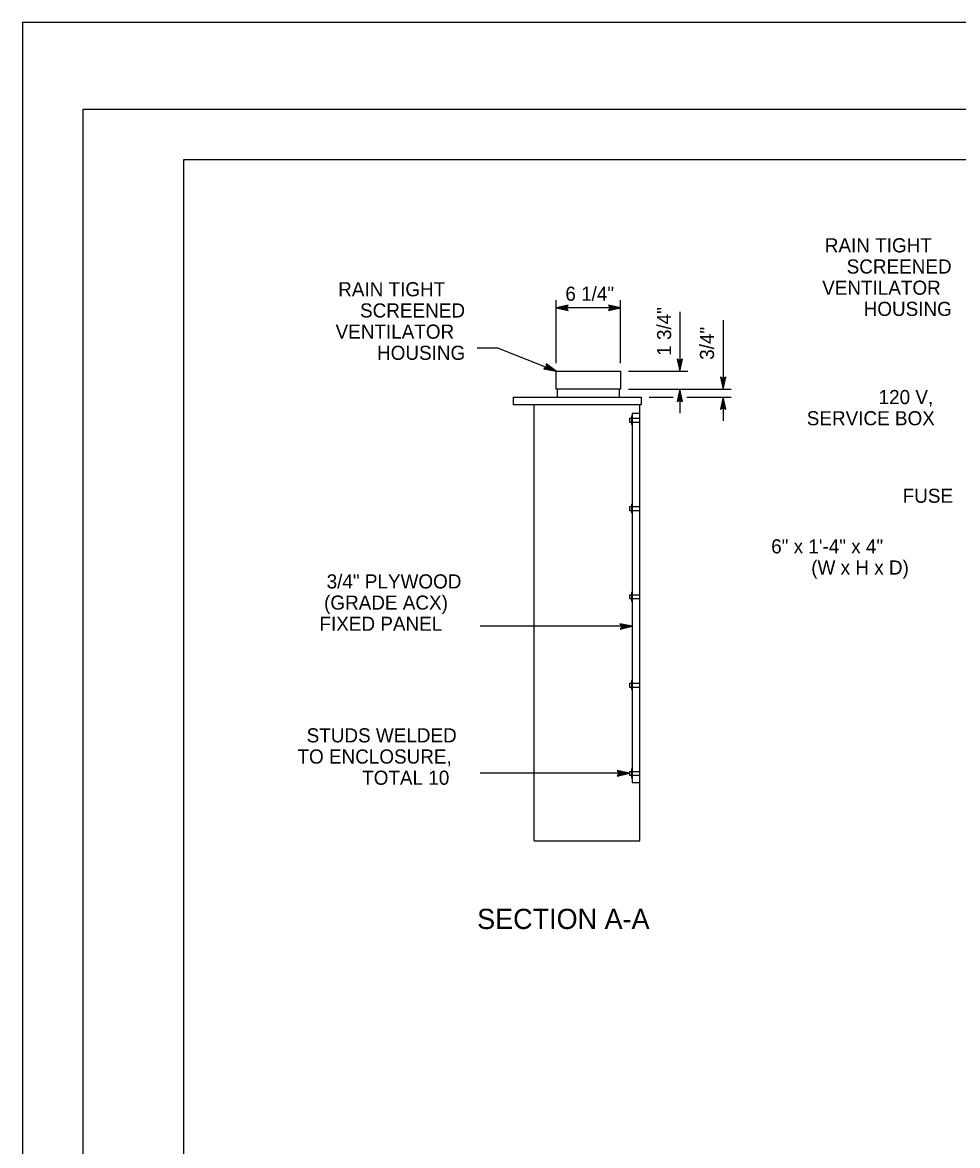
# Model space of a CAD drawing. Extents: x -893 to 867, y -474 to 712.
# Drawn here: x -893 to -430, y 155 to 712 of the extents above; entities that cross this region are included whole.
import ezdxf

# ---------------------------------------------------------------- set-up
doc = ezdxf.new("R2010")
doc.units = 0
for name, color, linetype in [('border_PLOTTING-ELEMENTS', 7, 'Continuous'), ('border_rw_22x34_Cut_Lines', 7, 'Continuous'), ('border_SHEET', 7, 'Continuous'), ('es_DETAIL', 7, 'Continuous'), ('es_DETAIL-anno', 7, 'Continuous')]:
    doc.layers.add(name, color=color, linetype=linetype)

msp = doc.modelspace()

# ---------------------------------------------------------------- linework, layer by layer
at = {"layer": 'border_PLOTTING-ELEMENTS'}
for points in [[(-893.46, -474.05), (866.55, -474.05), (866.55, 711.96), (-893.46, 711.96)], [(-863.46, 668.96), (836.55, 668.96), (836.55, -431.05), (-863.46, -431.05)]]:
    msp.add_lwpolyline(points, close=True, dxfattribs=at)
at = {"layer": 'border_rw_22x34_Cut_Lines'}
msp.add_lwpolyline([(-863.46, 668.96), (836.55, 668.96), (836.55, -431.05), (-863.46, -431.05)], close=True, dxfattribs=at)
at = {"layer": 'border_SHEET'}
for p, q in [((-813.46, 643.96), (811.55, 643.96)), ((-813.46, -406.05), (-813.46, 643.96))]:
    msp.add_line(p, q, dxfattribs=at)
at = {"layer": 'es_DETAIL'}
for p, q in [((-628.42, 530.15), (-628.42, 526.31)), ((-597.72, 530.15), (-597.72, 526.31)), ((-639.93, 484.11), (-639.93, 522.48)), ((-587.49, 306.32), (-587.49, 522.48)), ((-592.7, 515.87), (-591.72, 515.87)), ((-592.7, 513.9), (-591.72, 513.9)), ((-591.72, 517.05), (-591.33, 517.05)), ((-591.72, 512.72), (-591.33, 512.72)), ((-591.33, 515.87), (-587.49, 515.87)), ((-591.33, 513.9), (-587.49, 513.9)), ((-639.93, 306.32), (-639.93, 485.38)), ((-591.72, 473.28), (-591.33, 473.28)), ((-592.7, 472.1), (-591.72, 472.1)), ((-592.7, 470.13), (-591.72, 470.13)), ((-591.72, 468.95), (-591.33, 468.95)), ((-591.33, 472.1), (-587.49, 472.1)), ((-591.33, 470.13), (-587.49, 470.13)), ((-591.72, 429.51), (-591.33, 429.51)), ((-592.7, 428.33), (-591.72, 428.33)), ((-592.7, 426.36), (-591.72, 426.36)), ((-591.72, 425.18), (-591.33, 425.18)), ((-591.33, 428.33), (-587.49, 428.33)), ((-591.33, 426.36), (-587.49, 426.36)), ((-592.7, 384.54), (-591.72, 384.54)), ((-591.72, 385.72), (-591.33, 385.72)), ((-591.33, 384.54), (-587.49, 384.54)), ((-592.7, 382.57), (-591.72, 382.57)), ((-591.72, 381.39), (-591.33, 381.39)), ((-591.33, 382.57), (-587.49, 382.57)), ((-592.7, 340.77), (-591.72, 340.77)), ((-591.72, 341.95), (-591.33, 341.95)), ((-591.33, 340.77), (-587.49, 340.77)), ((-592.7, 338.8), (-591.72, 338.8)), ((-591.72, 337.62), (-591.33, 337.62)), ((-591.33, 338.8), (-587.49, 338.8)), ((-639.93, 306.32), (-587.49, 306.32))]:
    msp.add_line(p, q, dxfattribs=at)
for points in [[(-597.08, 539.1), (-597.08, 530.15), (-629.06, 530.15), (-629.06, 539.1), (-597.08, 539.1), (-597.08, 533.99)], [(-650.16, 526.31), (-586.85, 526.31), (-586.85, 522.48), (-650.16, 522.48), (-650.16, 526.31)], [(-587.49, 518.08), (-591.33, 518.08), (-591.33, 335.31), (-587.49, 335.31)], [(-592.7, 515.87), (-592.7, 513.9)], [(-591.72, 517.05), (-591.72, 512.72)], [(-591.72, 473.28), (-591.72, 468.95)], [(-592.7, 472.1), (-592.7, 470.13)], [(-591.72, 429.51), (-591.72, 425.18)], [(-592.7, 428.33), (-592.7, 426.36)], [(-592.7, 384.54), (-592.7, 382.57)], [(-591.72, 385.72), (-591.72, 381.39)], [(-592.7, 340.77), (-592.7, 338.8)], [(-591.72, 341.95), (-591.72, 337.62)]]:
    msp.add_lwpolyline(points, dxfattribs=at)
at = {"layer": 'es_DETAIL-anno'}
for p, q in [((-629.06, 543.04), (-629.06, 574.38)), ((-597.08, 543.04), (-597.08, 574.38)), ((-623.06, 571.78), (-629.06, 570.44)), ((-597.08, 570.44), (-629.06, 570.44)), ((-629.06, 570.44), (-629.06, 570.44)), ((-629.06, 570.44), (-623.06, 569.12)), ((-623.27, 571.43), (-627.68, 570.45)), ((-627.67, 570.44), (-623.29, 569.47)), ((-623.51, 571.07), (-626.29, 570.45)), ((-626.29, 570.45), (-623.47, 569.82)), ((-623.68, 570.72), (-624.91, 570.45)), ((-624.91, 570.45), (-623.7, 570.18)), ((-623.86, 570.44), (-623.06, 571.78)), ((-623.06, 569.12), (-623.86, 570.44)), ((-623.06, 571.78), (-623.06, 571.78)), ((-623.06, 569.12), (-623.06, 569.12)), ((-597.08, 570.44), (-603.08, 571.77)), ((-603.08, 571.77), (-603.08, 571.77)), ((-603.08, 571.77), (-602.28, 570.44)), ((-602.28, 570.44), (-603.08, 569.11)), ((-603.08, 569.11), (-597.08, 570.44)), ((-603.08, 569.11), (-603.08, 569.11)), ((-602.87, 569.46), (-598.46, 570.44)), ((-598.47, 570.45), (-602.85, 571.42)), ((-599.85, 570.44), (-602.67, 571.07)), ((-602.63, 569.82), (-599.85, 570.44)), ((-602.46, 570.17), (-601.23, 570.44)), ((-601.23, 570.44), (-602.44, 570.71)), ((-597.08, 570.44), (-597.08, 570.44)), ((-567.75, 568.45), (-567.75, 539.1)), ((-546.27, 564.42), (-546.27, 530.15)), ((-633.81, 541.2), (-635.09, 540.3)), ((-635.09, 540.3), (-635.09, 540.3)), ((-635.09, 540.3), (-629.06, 539.1)), ((-634.75, 540.54), (-630.32, 539.66)), ((-634.39, 540.77), (-631.59, 540.22)), ((-634.09, 541.02), (-632.85, 540.77)), ((-629.06, 539.1), (-634.01, 542.74)), ((-634.01, 542.74), (-634.01, 542.74)), ((-634.01, 542.74), (-633.81, 541.2)), ((-630.33, 539.67), (-633.94, 542.32)), ((-631.59, 540.22), (-633.92, 541.93)), ((-632.85, 540.77), (-633.85, 541.51)), ((-567.75, 544.3), (-569.09, 545.1)), ((-569.09, 545.1), (-569.09, 545.1)), ((-569.09, 545.1), (-567.75, 539.1)), ((-568.74, 544.89), (-567.75, 540.48)), ((-568.38, 544.65), (-567.75, 541.87)), ((-568.03, 544.48), (-567.76, 543.25)), ((-567.76, 543.25), (-567.49, 544.46)), ((-567.75, 539.1), (-566.42, 545.1)), ((-566.42, 545.1), (-567.75, 544.3)), ((-567.75, 540.49), (-566.78, 544.87)), ((-567.75, 541.87), (-567.13, 544.69)), ((-566.42, 545.1), (-566.42, 545.1)), ((-629.06, 539.1), (-629.06, 539.1)), ((-593.15, 539.1), (-563.81, 539.1)), ((-567.75, 539.1), (-567.75, 539.1)), ((-546.27, 535.35), (-547.61, 536.15)), ((-547.61, 536.15), (-547.61, 536.15)), ((-547.61, 536.15), (-546.27, 530.15)), ((-547.25, 535.93), (-546.27, 531.53)), ((-546.89, 535.7), (-546.27, 532.91)), ((-546.55, 535.52), (-546.27, 534.29)), ((-546.27, 530.15), (-544.94, 536.15)), ((-544.94, 536.15), (-546.27, 535.35)), ((-546.27, 531.54), (-545.3, 535.92)), ((-546.27, 532.91), (-545.65, 535.74)), ((-546.27, 534.29), (-546.01, 535.5)), ((-544.94, 536.15), (-544.94, 536.15)), ((-593.15, 530.15), (-542.33, 530.15)), ((-567.75, 530.15), (-569.08, 524.15)), ((-567.75, 530.15), (-567.75, 518.34)), ((-566.41, 524.15), (-567.75, 530.15)), ((-567.75, 530.15), (-567.75, 530.15)), ((-546.27, 530.15), (-546.27, 530.15)), ((-582.91, 526.31), (-570.97, 526.31)), ((-569.08, 524.15), (-567.75, 524.95)), ((-569.08, 524.15), (-569.08, 524.15)), ((-567.76, 528.76), (-568.72, 524.39)), ((-567.75, 527.39), (-568.38, 524.56)), ((-567.75, 526.01), (-568.02, 524.8)), ((-566.77, 524.37), (-567.75, 528.77)), ((-567.13, 524.6), (-567.75, 527.39)), ((-567.47, 524.78), (-567.75, 526.01)), ((-567.75, 524.95), (-566.41, 524.15)), ((-566.41, 524.15), (-566.41, 524.15)), ((-564.26, 526.31), (-542.33, 526.31)), ((-546.27, 526.31), (-547.6, 520.31)), ((-546.27, 524.92), (-547.24, 520.55)), ((-546.27, 523.55), (-546.89, 520.73)), ((-546.27, 526.31), (-546.27, 514.5)), ((-544.93, 520.31), (-546.27, 526.31)), ((-546.27, 526.31), (-546.27, 526.31)), ((-545.29, 520.53), (-546.27, 524.93)), ((-545.65, 520.76), (-546.27, 523.55)), ((-547.6, 520.31), (-546.27, 521.11)), ((-547.6, 520.31), (-547.6, 520.31)), ((-546.27, 522.17), (-546.53, 520.96)), ((-545.99, 520.94), (-546.27, 522.17)), ((-546.27, 521.11), (-544.93, 520.31)), ((-544.93, 520.31), (-544.93, 520.31)), ((-591.33, 412.77), (-666.67, 412.77)), ((-591.33, 412.77), (-597.38, 413.83)), ((-597.38, 413.83), (-597.38, 413.83)), ((-597.38, 413.83), (-596.52, 412.54)), ((-597.26, 411.16), (-591.33, 412.77)), ((-596.52, 412.54), (-597.26, 411.16)), ((-592.72, 412.71), (-597.13, 413.48)), ((-597.06, 411.53), (-592.7, 412.71)), ((-594.09, 412.64), (-596.94, 413.14)), ((-596.84, 411.9), (-594.09, 412.64)), ((-595.47, 412.58), (-596.69, 412.79)), ((-596.68, 412.25), (-595.47, 412.58)), ((-591.33, 412.77), (-591.33, 412.77)), ((-597.26, 411.16), (-597.26, 411.16)), ((-592.7, 339.79), (-666.67, 339.79)), ((-597.9, 339.8), (-598.71, 338.46)), ((-598.71, 338.46), (-592.7, 339.79)), ((-592.7, 339.79), (-598.7, 341.13)), ((-598.7, 341.13), (-598.7, 341.13)), ((-598.7, 341.13), (-597.9, 339.8)), ((-598.49, 338.82), (-594.08, 339.79)), ((-594.1, 339.79), (-598.47, 340.77)), ((-595.47, 339.79), (-598.29, 340.42)), ((-598.26, 339.17), (-595.47, 339.79)), ((-598.08, 339.52), (-596.85, 339.79)), ((-596.85, 339.79), (-598.06, 340.06)), ((-592.7, 339.79), (-592.7, 339.79)), ((-598.71, 338.46), (-598.71, 338.46))]:
    msp.add_line(p, q, dxfattribs=at)
msp.add_lwpolyline([(-668.1, 550.63), (-658.14, 550.63), (-629.06, 539.1)], dxfattribs=at)

# ---------------------------------------------------------------- texts
for s, height, p in [('RAIN TIGHT', 7, (-495.87, 598)), ('SCREENED', 7, (-485.05, 587.5)), ('RAIN TIGHT', 7, (-737, 576.22)), ('6 1/4"', 7, (-624.44, 574.01)), ('VENTILATOR', 7, (-497.17, 577)), ('HOUSING', 7, (-476.62, 566.5)), ('SCREENED', 7, (-726.18, 565.72)), ('VENTILATOR', 7, (-738.3, 555.22)), ('HOUSING', 7, (-717.75, 544.72)), ('120 V,', 7, (-469.21, 522.79)), ('SERVICE BOX', 7, (-504.81, 512.29)), ('FUSE', 7, (-457.29, 473.86)), ('6" x 1\'-4" x 4"', 7, (-522.44, 448.81)), ('(W x H x D)', 7, (-502.59, 438.31)), ('3/4" PLYWOOD', 7, (-742.73, 431.42)), ('(GRADE ACX)', 7, (-744, 420.92)), ('FIXED PANEL', 7, (-746.29, 410.42)), ('STUDS WELDED', 7, (-752.64, 355.12)), ('TO ENCLOSURE,', 7, (-757.18, 344.62)), ('TOTAL 10', 7, (-725.12, 334.12)), ('SECTION A-A', 10, (-668.15, 262.63))]:
    msp.add_text(s, height=height, dxfattribs=at).set_placement(p)
for s, p in [('1 3/4"', (-572.01, 546.74)), ('3/4"', (-550.78, 544.75))]:
    msp.add_text(s, height=7, rotation=90, dxfattribs=at).set_placement(p)

doc.saveas('drawing.dxf')
